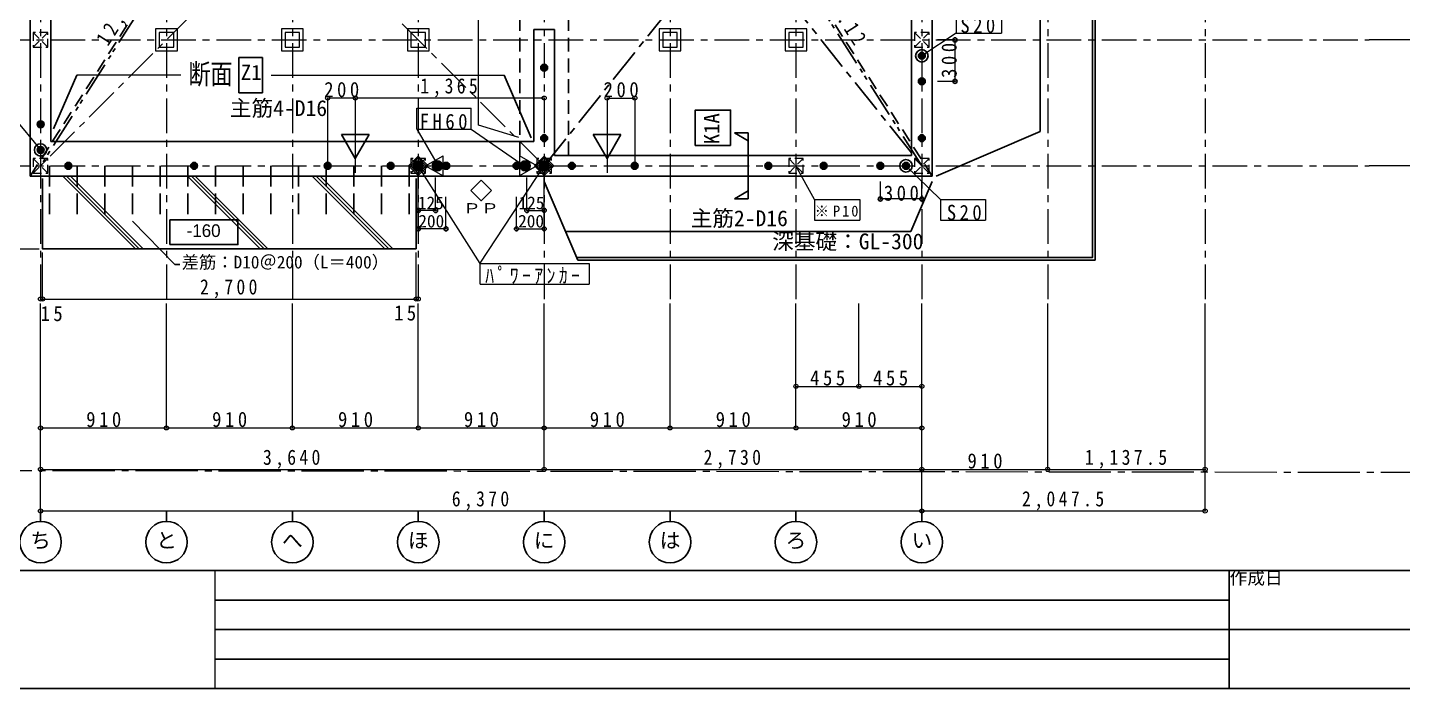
# Model space of a CAD drawing. Units: millimetres at full size. Extents: x 2062 to 26180, y 9042 to 25978.
# Drawn here: x 7232 to 17171, y 9127 to 13902 of the extents above; entities that cross this region are included whole.
import ezdxf
from ezdxf.enums import TextEntityAlignment as Align

# ---------------------------------------------------------------- set-up
doc = ezdxf.new("R2010")
doc.units = ezdxf.units.MM
doc.header["$LTSCALE"] = 50
doc.header["$PDMODE"] = 32
doc.header["$PDSIZE"] = 30
for name, pattern in [('CHAIN1', [8, 5, -1, 1, -1]), ('CHAIN2', [12, 9, -1, 1, -1]), ('DASHED1', [1.8, 1.2, -0.6]), ('DASHED2', [3, 2, -1]), ('DASHED3', [4, 3, -1]), ('DOUBLE_CHAIN1', [8.8, 5, -1, 0.6, -0.6, 0.6, -1])]:
    doc.linetypes.add(name, pattern=pattern)
for name, color, linetype, lineweight in [('7-A', 4, 'Continuous', 20), ('8-0_意匠図より', 7, 'Continuous', 9), ('8-1_補助線', 4, 'Continuous', 9), ('8-2_柱金物記号', 1, 'Continuous', 18), ('8-3_上階柱・角ほぞ', 3, 'Continuous', 25), ('8-4_梁・大引・母屋', 6, 'Continuous', 25), ('8-5_筋交・HD・ABLT', 4, 'CHAIN2', 9), ('8-6_耐力壁記号', 7, 'Continuous', 18), ('8-8_通り名・ｿﾘｯﾄﾞ', 2, 'Continuous', 25), ('8-9_通り芯', 4, 'Continuous', 9), ('8-A_梁寸法', 7, 'DASHED2', 25), ('8-B_根太・垂木・火打', 7, 'Continuous', 25), ('8-C_文字', 3, 'Continuous', 25), ('8-D_下階柱・束', 7, 'Continuous', 9), ('8-F_記号・ﾊｯﾁ', 1, 'Continuous', 25), ('F-0_特記', 3, 'Continuous', 25), ('F-4', 3, 'DASHED3', 25), ('F-8', 7, 'Continuous', 25), ('F-F_補助線', 1, 'Continuous', 25)]:
    doc.layers.add(name, color=color, linetype=linetype, lineweight=lineweight)
doc.styles.add('HG創英角ｺﾞｼｯｸUB', font='')
doc.styles.add('HGｺﾞｼｯｸM', font='')
doc.styles.add('ＭＳ ゴシック', font='')
doc.styles.get('HG創英角ｺﾞｼｯｸUB').set_extended_font_data('HG創英角ｺﾞｼｯｸUB')
doc.styles.get('HGｺﾞｼｯｸM').set_extended_font_data('HGｺﾞｼｯｸM')
doc.styles.get('ＭＳ ゴシック').set_extended_font_data('MS Gothic')

# ---------------------------------------------------------------- blocks, each defined once
blk = doc.blocks.new('FH60')
at = {"layer": '7-A'}
blk.add_hatch(color=1, dxfattribs=at).paths.add_polyline_path([(36, 14.07, 1), (-36, 14.07, 1)])
blk.add_line((0, 98.47), (73.09, -28.13), dxfattribs=at)
blk.add_lwpolyline([(0, 98.47), (-73.09, -28.13), (73.09, -28.13)], dxfattribs=at)
at = {"layer": '7-A', "color": 1, "lineweight": 25}
blk.add_circle((0, 14.07), 36, dxfattribs=at)
blk = doc.blocks.new('PA')
at = {"layer": '7-A'}
blk.add_hatch(color=1, dxfattribs=at).paths.add_polyline_path([(0, 36, 1), (0, -36, 1)])
for p, q in [((0, 70.71), (-70.71, 0)), ((-70.71, 0), (0, -70.71)), ((0, 56.57), (-56.57, 0)), ((-56.57, 0), (0, -56.57)), ((70.71, 0), (0, 70.71)), ((0, -56.57), (56.57, 0)), ((0, -70.71), (70.71, 0))]:
    blk.add_line(p, q, dxfattribs=at)
at = {"layer": '7-A', "lineweight": 9}
blk.add_line((56.57, 0), (0, 56.57), dxfattribs=at)
at = {"layer": '7-A', "color": 1, "lineweight": 25}
blk.add_circle((0, 0), 36, dxfattribs=at)

msp = doc.modelspace()

# ---------------------------------------------------------------- hatches: boundary and pattern name
at = {"layer": '8-4_梁・大引・母屋'}
for points in [[(10266.69, 12925.37, 1), (10246.49, 12879.63, 1)], [(10776.69, 12925.37, 1), (10756.49, 12879.63, 1)]]:
    msp.add_hatch(color=1, dxfattribs=at).paths.add_polyline_path(points)
at = {"layer": '8-F_記号・ﾊｯﾁ'}
for points in [[(13694.09, 13722.29, 1), (13699.1, 13672.54, 1)], [(13694.09, 13722.29, 1), (13699.1, 13672.54, 1)], [(13694.09, 13722.29, 1), (13699.1, 13672.54, 1)], [(10962.97, 13637.15, 1), (10970.21, 13587.68, 1)], [(10962.97, 13637.15, 1), (10970.21, 13587.68, 1)], [(10962.97, 13637.15, 1), (10970.21, 13587.68, 1)], [(10962.97, 13637.15, 1), (10970.21, 13587.68, 1)], [(10962.97, 13637.15, 1), (10970.22, 13587.68, 1)], [(10962.97, 13637.15, 1), (10970.22, 13587.68, 1)], [(10962.97, 13637.15, 1), (10970.22, 13587.68, 1)], [(10962.97, 13637.15, 1), (10970.22, 13587.68, 1)], [(13694.09, 13537.29, 1), (13699.1, 13487.54, 1)], [(13694.09, 13537.29, 1), (13699.1, 13487.54, 1)], [(13694.09, 13537.29, 1), (13699.1, 13487.54, 1)], [(7304, 13213.13, 1), (7349.18, 13191.7, 1)], [(7304, 13213.13, 1), (7349.18, 13191.7, 1)], [(7304, 13213.13, 1), (7349.18, 13191.7, 1)], [(10970.21, 13077.68, 1), (10962.97, 13127.15, 1)], [(10970.21, 13077.68, 1), (10962.97, 13127.15, 1)], [(10970.21, 13077.68, 1), (10962.97, 13127.15, 1)], [(10970.21, 13077.68, 1), (10962.97, 13127.15, 1)], [(10970.22, 13077.68, 1), (10962.97, 13127.15, 1)], [(10970.22, 13077.68, 1), (10962.97, 13127.15, 1)], [(10970.22, 13077.68, 1), (10962.97, 13127.15, 1)], [(10970.22, 13077.68, 1), (10962.97, 13127.15, 1)], [(13700.21, 13077.68, 1), (13692.97, 13127.15, 1)], [(13700.21, 13077.68, 1), (13692.97, 13127.15, 1)], [(13700.21, 13077.68, 1), (13692.97, 13127.15, 1)], [(13700.21, 13077.68, 1), (13692.97, 13127.15, 1)], [(13700.22, 13077.68, 1), (13692.97, 13127.15, 1)], [(13700.22, 13077.68, 1), (13692.97, 13127.15, 1)], [(13700.22, 13077.68, 1), (13692.97, 13127.15, 1)], [(13700.22, 13077.68, 1), (13692.97, 13127.15, 1)], [(7301.96, 13021.68, 1), (7351.23, 13013.16, 1)], [(7301.96, 13021.68, 1), (7351.23, 13013.16, 1)], [(7301.96, 13021.68, 1), (7351.23, 13013.16, 1)], [(7501.86, 12898.8, 1), (7551.33, 12906.04, 1)], [(7501.86, 12898.8, 1), (7551.33, 12906.04, 1)], [(7501.86, 12898.79, 1), (7551.33, 12906.04, 1)], [(7501.86, 12898.79, 1), (7551.33, 12906.04, 1)], [(7501.86, 12898.79, 1), (7551.33, 12906.04, 1)], [(7501.86, 12898.79, 1), (7551.33, 12906.04, 1)], [(7501.86, 12898.79, 1), (7551.33, 12906.04, 1)], [(7501.86, 12898.79, 1), (7551.33, 12906.04, 1)], [(8411.86, 12898.8, 1), (8461.33, 12906.04, 1)], [(8411.86, 12898.8, 1), (8461.33, 12906.04, 1)], [(8411.86, 12898.79, 1), (8461.33, 12906.04, 1)], [(8411.86, 12898.79, 1), (8461.33, 12906.04, 1)], [(8411.86, 12898.79, 1), (8461.33, 12906.04, 1)], [(8411.86, 12898.79, 1), (8461.33, 12906.04, 1)], [(8411.86, 12898.79, 1), (8461.33, 12906.04, 1)], [(8411.86, 12898.79, 1), (8461.33, 12906.04, 1)], [(9426.33, 12906.04, 1), (9376.86, 12898.8, 1)], [(9426.33, 12906.04, 1), (9376.86, 12898.8, 1)], [(9426.33, 12906.04, 1), (9376.86, 12898.79, 1)], [(9426.33, 12906.04, 1), (9376.86, 12898.79, 1)], [(9426.33, 12906.04, 1), (9376.86, 12898.79, 1)], [(9426.33, 12906.04, 1), (9376.86, 12898.79, 1)], [(9426.33, 12906.04, 1), (9376.86, 12898.79, 1)], [(9426.33, 12906.04, 1), (9376.86, 12898.79, 1)], [(9881.33, 12906.04, 1), (9831.86, 12898.8, 1)], [(9881.33, 12906.04, 1), (9831.86, 12898.8, 1)], [(9881.33, 12906.04, 1), (9831.86, 12898.79, 1)], [(9881.33, 12906.04, 1), (9831.86, 12898.79, 1)], [(9881.33, 12906.04, 1), (9831.86, 12898.79, 1)], [(9881.33, 12906.04, 1), (9831.86, 12898.79, 1)], [(9881.33, 12906.04, 1), (9831.86, 12898.79, 1)], [(9881.33, 12906.04, 1), (9831.86, 12898.79, 1)], [(10270.21, 12925.37, 1), (10250.01, 12879.63, 1)], [(11141.86, 12898.8, 1), (11191.33, 12906.04, 1)], [(11141.86, 12898.8, 1), (11191.33, 12906.04, 1)], [(11141.86, 12898.79, 1), (11191.33, 12906.04, 1)], [(11141.86, 12898.79, 1), (11191.33, 12906.04, 1)], [(11141.86, 12898.79, 1), (11191.33, 12906.04, 1)], [(11141.86, 12898.79, 1), (11191.33, 12906.04, 1)], [(11141.86, 12898.79, 1), (11191.33, 12906.04, 1)], [(11141.86, 12898.79, 1), (11191.33, 12906.04, 1)], [(11596.86, 12898.8, 1), (11646.33, 12906.04, 1)], [(11596.86, 12898.8, 1), (11646.33, 12906.04, 1)], [(11596.86, 12898.79, 1), (11646.33, 12906.04, 1)], [(11596.86, 12898.79, 1), (11646.33, 12906.04, 1)], [(11596.86, 12898.79, 1), (11646.33, 12906.04, 1)], [(11596.86, 12898.79, 1), (11646.33, 12906.04, 1)], [(11596.86, 12898.79, 1), (11646.33, 12906.04, 1)], [(11596.86, 12898.79, 1), (11646.33, 12906.04, 1)], [(12611.33, 12906.04, 1), (12561.86, 12898.8, 1)], [(12611.33, 12906.04, 1), (12561.86, 12898.8, 1)], [(12611.33, 12906.04, 1), (12561.86, 12898.79, 1)], [(12611.33, 12906.04, 1), (12561.86, 12898.79, 1)], [(12611.33, 12906.04, 1), (12561.86, 12898.79, 1)], [(12611.33, 12906.04, 1), (12561.86, 12898.79, 1)], [(12611.33, 12906.04, 1), (12561.86, 12898.79, 1)], [(12611.33, 12906.04, 1), (12561.86, 12898.79, 1)], [(12961.86, 12898.8, 1), (13011.33, 12906.04, 1)], [(12961.86, 12898.8, 1), (13011.33, 12906.04, 1)], [(12961.86, 12898.79, 1), (13011.33, 12906.04, 1)], [(12961.86, 12898.79, 1), (13011.33, 12906.04, 1)], [(12961.86, 12898.79, 1), (13011.33, 12906.04, 1)], [(12961.86, 12898.79, 1), (13011.33, 12906.04, 1)], [(12961.86, 12898.79, 1), (13011.33, 12906.04, 1)], [(12961.86, 12898.79, 1), (13011.33, 12906.04, 1)], [(13421.47, 12904.92, 1), (13371.72, 12899.91, 1)], [(13421.47, 12904.92, 1), (13371.72, 12899.91, 1)], [(13421.47, 12904.92, 1), (13371.72, 12899.91, 1)], [(13606.47, 12904.92, 1), (13556.72, 12899.91, 1)], [(13606.47, 12904.92, 1), (13556.72, 12899.91, 1)], [(13606.47, 12904.92, 1), (13556.72, 12899.91, 1)]]:
    msp.add_hatch(color=256, dxfattribs=at).paths.add_polyline_path(points)
at = {"layer": 'F-F_補助線'}
msp.add_hatch(color=256, dxfattribs=at).paths.add_polyline_path([(10776.46, 12925.39, 1), (10756.73, 12879.44, 1)])

# ---------------------------------------------------------------- linework, layer by layer
at = {"layer": '8-0_意匠図より', "linetype": 'DASHED2', "lineweight": 25}
for p, q in [((7251.59, 12827.42), (13771.59, 22987.42)), ((13771.59, 12827.42), (7251.59, 22987.42))]:
    msp.add_line(p, q, dxfattribs=at)
at = {"layer": '8-0_意匠図より', "linetype": 'DOUBLE_CHAIN1', "lineweight": 25}
for p, q in [((13696.59, 12902.42), (7326.59, 22912.42)), ((13696.59, 22912.42), (7326.59, 12902.42))]:
    msp.add_line(p, q, dxfattribs=at)
at = {"layer": '8-0_意匠図より', "linetype": 'CHAIN1', "lineweight": 25}
for p, q in [((10966.59, 12902.42), (13696.59, 16314.92)), ((10966.59, 16314.92), (13696.59, 12902.42))]:
    msp.add_line(p, q, dxfattribs=at)
at = {"layer": '8-0_意匠図より', "lineweight": 25}
for p, q in [((7421.21, 13169.36), (7588.07, 13558.37)), ((10871.98, 13104.69), (10677.38, 13558.37)), ((13800.63, 12827.42), (14552.66, 13149.99)), ((10966.59, 12789.38), (11210.9, 12219.82)), ((13771.59, 12789.38), (13616.92, 12428.78)), ((8296.52, 12189.56), (7991.59, 12502.42)), ((7326.59, 10409.02), (7326.59, 10334.02)), ((8236.59, 10409.02), (8236.59, 10334.02)), ((9146.59, 10409.02), (9146.59, 10334.02)), ((10056.59, 10409.02), (10056.59, 10334.02)), ((10966.59, 10409.02), (10966.59, 10334.02)), ((11876.59, 10409.02), (11876.59, 10334.02)), ((12786.59, 10409.02), (12786.59, 10334.02)), ((13696.59, 10409.02), (13696.59, 10334.02))]:
    msp.add_line(p, q, dxfattribs=at)
at = {"layer": '8-0_意匠図より', "color": 4}
for p, q in [((9601.59, 13391.93), (9401.59, 13391.93)), ((9401.59, 13391.93), (9401.59, 12927.42)), ((10966.59, 13391.93), (9601.59, 13391.93)), ((9601.59, 13391.93), (9601.59, 12927.42)), ((11421.59, 13391.93), (11621.59, 13391.93)), ((11421.59, 13391.93), (11421.59, 12927.42)), ((11621.59, 13391.93), (11621.59, 12927.42)), ((10722.14, 12902.42), (10739.09, 12902.42)), ((7134.58, 12302.42), (7316.59, 12302.42)), ((7341.59, 11939.93), (7341.59, 12277.42)), ((10041.59, 11939.93), (10041.59, 12277.42)), ((7326.59, 11939.93), (7341.59, 11939.93)), ((7341.59, 11939.93), (10041.59, 11939.93)), ((10041.59, 11939.93), (10056.59, 11939.93)), ((12786.59, 11309.02), (13241.59, 11309.02)), ((13241.59, 11309.02), (13696.59, 11309.02)), ((7326.59, 11009.02), (8236.59, 11009.02)), ((8236.59, 11009.02), (9146.59, 11009.02)), ((9146.59, 11009.02), (10056.59, 11009.02)), ((10056.59, 11009.02), (10966.59, 11009.02)), ((10966.59, 11009.02), (11876.59, 11009.02)), ((11876.59, 11009.02), (12786.59, 11009.02)), ((12786.59, 11009.02), (13696.59, 11009.02)), ((7326.59, 10709.02), (10966.59, 10709.02)), ((10966.59, 10709.02), (13696.59, 10709.02)), ((13696.59, 10709.02), (14606.59, 10709.02)), ((14606.59, 10709.02), (15744.09, 10709.02)), ((7326.59, 10409.02), (13696.59, 10409.02)), ((13696.59, 10409.02), (15744.09, 10409.02))]:
    msp.add_line(p, q, dxfattribs=at)
at = {"layer": '8-0_意匠図より', "linetype": 'CHAIN1', "lineweight": 25}
for points in [[(7326.59, 21092.42), (10966.59, 16542.42), (7326.59, 12902.42)], [(10966.59, 12902.42), (7326.59, 16542.42), (10966.59, 21092.42)]]:
    msp.add_lwpolyline(points, dxfattribs=at)
at = {"layer": '8-0_意匠図より'}
for p in [(9401.59, 13391.93), (9601.59, 13391.93), (10966.59, 13391.93), (11421.59, 13391.93), (11621.59, 13391.93), (7326.59, 11939.93), (7341.59, 11939.93), (10041.59, 11939.93), (10056.59, 11939.93), (12786.59, 11309.02), (13241.59, 11309.02), (13696.59, 11309.02), (7326.59, 11009.02), (8236.59, 11009.02), (9146.59, 11009.02), (10056.59, 11009.02), (10966.59, 11009.02), (11876.59, 11009.02), (12786.59, 11009.02), (13696.59, 11009.02), (7326.59, 10709.02), (10966.59, 10709.02), (13696.59, 10709.02), (14606.59, 10709.02), (15744.09, 10709.02), (7326.59, 10409.02), (13696.59, 10409.02), (15744.09, 10409.02)]:
    msp.add_point(p, dxfattribs=at)
at = {"layer": '8-1_補助線', "color": 1, "lineweight": 18}
for p, q in [((10045.17, 13168.08), (10201.59, 12902.42)), ((10438.12, 13168.08), (10821.59, 12902.42)), ((10503.55, 12197.81), (10056.59, 12902.42)), ((10503.55, 12198.76), (10966.59, 12902.42))]:
    msp.add_line(p, q, dxfattribs=at)
at = {"layer": '8-2_柱金物記号'}
for p, q in [((13945.04, 14010.18), (13945.04, 13860.18)), ((13945.04, 13860.18), (13696.59, 13697.42)), ((13945.04, 13860.18), (14272, 13860.18)), ((10045.17, 13318.08), (10438.12, 13318.08)), ((10045.17, 13168.08), (10045.17, 13318.08)), ((10438.12, 13168.08), (10438.12, 13318.08)), ((7131.95, 13254.24), (7326.59, 13017.42)), ((10045.17, 13168.08), (10438.12, 13168.08)), ((12920.2, 12660.13), (12786.59, 12902.42)), ((13830.2, 12660.13), (13581.59, 12902.42)), ((12920.2, 12660.13), (13247.16, 12660.13)), ((12920.2, 12660.13), (12920.2, 12510.13)), ((13247.16, 12660.13), (13247.16, 12510.13)), ((13830.2, 12660.13), (14157.16, 12660.13)), ((13830.2, 12660.13), (13830.2, 12510.13)), ((14157.16, 12660.13), (14157.16, 12510.13)), ((12920.2, 12510.13), (13247.16, 12510.13)), ((13830.2, 12510.13), (14157.16, 12510.13)), ((10503.55, 12197.81), (11292.84, 12197.81)), ((10503.55, 12047.81), (10503.55, 12197.81)), ((11292.84, 12197.81), (11292.84, 12047.81)), ((10503.55, 12047.81), (11292.84, 12047.81))]:
    msp.add_line(p, q, dxfattribs=at)
at = {"layer": '8-2_柱金物記号', "color": 3, "lineweight": 25}
for p, q in [((9501.59, 13129.12), (9701.59, 13129.12)), ((9601.59, 12955.92), (9501.59, 13129.12)), ((9601.59, 12955.92), (9701.59, 13129.12)), ((11321.59, 13129.12), (11521.59, 13129.12)), ((11421.59, 12955.92), (11321.59, 13129.12)), ((11421.59, 12955.92), (11521.59, 13129.12))]:
    msp.add_line(p, q, dxfattribs=at)
at = {"layer": '8-2_柱金物記号', "color": 6}
for p, q in [((9601.59, 13129.12), (9601.59, 12850.68)), ((11421.59, 13129.12), (11421.59, 12850.68))]:
    msp.add_line(p, q, dxfattribs=at)
at = {"layer": '8-2_柱金物記号'}
msp.add_lwpolyline([(13945.04, 14010.18), (14272, 14010.18), (14272, 13860.18)], dxfattribs=at)
at = {"layer": '8-3_上階柱・角ほぞ', "color": 2, "linetype": 'DASHED1', "lineweight": 18}
for p, q in [((7274.09, 13759.92), (7379.09, 13864.92)), ((7274.09, 13864.92), (7379.09, 13759.92)), ((13644.09, 13759.92), (13749.09, 13864.92)), ((13644.09, 13864.92), (13749.09, 13759.92)), ((7274.09, 12849.92), (7379.09, 12954.92)), ((7274.09, 12954.92), (7379.09, 12849.92)), ((10004.09, 12849.92), (10109.09, 12954.92)), ((10004.09, 12954.92), (10109.09, 12849.92)), ((10914.09, 12849.92), (11019.09, 12954.92)), ((10914.09, 12954.92), (11019.09, 12849.92)), ((12734.09, 12849.92), (12839.09, 12954.92)), ((12734.09, 12954.92), (12839.09, 12849.92)), ((13644.09, 12849.92), (13749.09, 12954.92)), ((13644.09, 12954.92), (13749.09, 12849.92))]:
    msp.add_line(p, q, dxfattribs=at)
at = {"layer": '8-3_上階柱・角ほぞ'}
for p, q in [((10041.59, 12811.92), (10041.59, 12302.42)), ((8261.73, 12513.45), (8261.73, 12333.14)), ((8261.73, 12513.45), (8261.73, 12333.14)), ((8261.73, 12513.45), (8261.73, 12333.14)), ((8261.73, 12513.45), (8261.73, 12333.14)), ((8753.08, 12333.14), (8261.73, 12333.14)), ((8753.08, 12333.14), (8261.73, 12333.14))]:
    msp.add_line(p, q, dxfattribs=at)
at = {"layer": '8-3_上階柱・角ほぞ', "color": 2, "linetype": 'DASHED1', "lineweight": 18}
for points in [[(7379.09, 13759.92), (7379.09, 13864.92), (7274.09, 13864.92), (7274.09, 13759.92)], [(13749.09, 13759.92), (13749.09, 13864.92), (13644.09, 13864.92), (13644.09, 13759.92)], [(7379.09, 12849.92), (7379.09, 12954.92), (7274.09, 12954.92), (7274.09, 12849.92)], [(10109.09, 12849.92), (10109.09, 12954.92), (10004.09, 12954.92), (10004.09, 12849.92)], [(11019.09, 12849.92), (11019.09, 12954.92), (10914.09, 12954.92), (10914.09, 12849.92)], [(12839.09, 12849.92), (12839.09, 12954.92), (12734.09, 12954.92), (12734.09, 12849.92)], [(13749.09, 12849.92), (13749.09, 12954.92), (13644.09, 12954.92), (13644.09, 12849.92)]]:
    msp.add_lwpolyline(points, close=True, dxfattribs=at)
at = {"layer": '8-3_上階柱・角ほぞ'}
for points in [[(7341.59, 12811.92), (7341.59, 12302.42), (10041.59, 12302.42)], [(8261.73, 12513.45), (8753.08, 12513.45), (8753.08, 12333.14), (8261.73, 12333.14)], [(8261.73, 12513.45), (8753.08, 12513.45), (8753.08, 12333.14)], [(8261.73, 12513.45), (8753.08, 12513.45), (8753.08, 12333.14), (8261.73, 12333.14)], [(8261.73, 12513.45), (8753.08, 12513.45), (8753.08, 12333.14)]]:
    msp.add_lwpolyline(points, dxfattribs=at)
at = {"layer": '8-4_梁・大引・母屋'}
for p, q in [((7251.59, 22987.42), (7251.59, 12827.42)), ((13771.59, 16724.92), (13771.59, 12827.42)), ((7401.59, 16467.42), (7401.59, 13077.42)), ((13621.59, 16239.92), (13621.59, 12977.42)), ((11041.59, 13887.42), (10891.59, 13887.42)), ((10891.59, 13077.42), (10891.59, 13887.42)), ((11041.59, 12977.42), (11041.59, 13887.42)), ((10891.59, 13077.42), (7401.59, 13077.42)), ((13621.59, 12977.42), (11041.59, 12977.42)), ((13771.59, 12827.42), (7251.59, 12827.42))]:
    msp.add_line(p, q, dxfattribs=at)
at = {"layer": '8-4_梁・大引・母屋', "linetype": 'DASHED2'}
msp.add_line((11141.59, 12977.42), (11141.59, 16717.42), dxfattribs=at)
at = {"layer": '8-4_梁・大引・母屋', "color": 4, "lineweight": 9}
for p, q in [((13936, 13812.42), (13936, 13512.42)), ((8011.68, 12302.42), (7486.68, 12827.42)), ((8039.96, 12302.42), (7514.96, 12827.42)), ((8068.25, 12302.42), (7543.25, 12827.42)), ((8913.6, 12302.42), (8388.6, 12827.42)), ((8941.89, 12302.42), (8416.89, 12827.42)), ((8970.17, 12302.42), (8445.17, 12827.42)), ((9815.53, 12302.42), (9290.53, 12827.42)), ((9843.81, 12302.42), (9318.81, 12827.42)), ((9872.1, 12302.42), (9347.1, 12827.42)), ((13696.59, 12663), (13396.59, 12663))]:
    msp.add_line(p, q, dxfattribs=at)
at = {"layer": '8-4_梁・大引・母屋', "color": 3, "linetype": 'DASHED3'}
for p, q in [((7391.59, 12902.42), (7391.59, 12502.42)), ((7591.59, 12902.42), (7591.59, 12502.42)), ((7791.59, 12902.42), (7791.59, 12502.42)), ((7991.59, 12902.42), (7991.59, 12502.42)), ((8191.59, 12902.42), (8191.59, 12502.42)), ((8391.59, 12902.42), (8391.59, 12502.42)), ((8591.59, 12902.42), (8591.59, 12502.42)), ((8791.59, 12902.42), (8791.59, 12502.42)), ((8991.59, 12902.42), (8991.59, 12502.42)), ((9191.59, 12902.42), (9191.59, 12502.42)), ((9391.59, 12902.42), (9391.59, 12502.42)), ((9591.59, 12902.42), (9591.59, 12502.42)), ((9791.59, 12902.42), (9791.59, 12502.42)), ((9991.59, 12902.42), (9991.59, 12502.42))]:
    msp.add_line(p, q, dxfattribs=at)
at = {"layer": '8-4_梁・大引・母屋', "linetype": 'DASHED2'}
msp.add_lwpolyline([(10791.59, 12977.42), (10791.59, 16367.42), (7401.59, 16367.42)], dxfattribs=at)
at = {"layer": '8-4_梁・大引・母屋', "color": 1}
for centre in [(10256.59, 12902.5), (10766.59, 12902.5)]:
    msp.add_circle(centre, 25, dxfattribs=at)
at = {"layer": '8-4_梁・大引・母屋', "color": 7}
for p in [(13936, 13812.42), (13936, 13512.42), (13396.59, 12663), (13696.59, 12663)]:
    msp.add_point(p, dxfattribs=at)
at = {"layer": '8-5_筋交・HD・ABLT'}
msp.add_line((18663.41, 10684.78), (6315.49, 10700.57), dxfattribs=at)
at = {"layer": '8-6_耐力壁記号'}
for p, q in [((10492.66, 13195.13), (10492.66, 13982.12)), ((8341.15, 13558.37), (7588.07, 13558.37)), ((8993.98, 13558.37), (10677.38, 13558.37)), ((10783.45, 13107.71), (10492.66, 13195.13))]:
    msp.add_line(p, q, dxfattribs=at)
at = {"layer": '8-8_通り名・ｿﾘｯﾄﾞ'}
for p, q in [((10437.35, 12724.94), (10511.59, 12799.18)), ((10511.59, 12799.18), (10585.84, 12724.94))]:
    msp.add_line(p, q, dxfattribs=at)
msp.add_lwpolyline([(10585.84, 12724.94), (10511.59, 12650.69), (10437.35, 12724.94)], dxfattribs=at)
at = {"layer": '8-9_通り芯', "linetype": 'CHAIN1'}
for p, q in [((7326.59, 23789.33), (7326.59, 11909.02)), ((8236.59, 23789.33), (8236.59, 11909.02)), ((9146.59, 23789.33), (9146.59, 11909.02)), ((10056.59, 23789.33), (10056.59, 11909.02)), ((10966.59, 23789.33), (10966.59, 11909.02)), ((10966.59, 23789.33), (10966.59, 11909.02)), ((11876.59, 23789.33), (11876.59, 11909.02)), ((12786.59, 23789.33), (12786.59, 11909.02)), ((13696.59, 23789.33), (13696.59, 11909.02)), ((14606.59, 23789.33), (14606.59, 11909.02)), ((15744.09, 23789.33), (15744.09, 11909.02)), ((6198.23, 13812.42), (16929.53, 13812.42)), ((6198.23, 12902.42), (16929.53, 12902.42))]:
    msp.add_line(p, q, dxfattribs=at)
at = {"layer": '8-B_根太・垂木・火打'}
for p, q in [((14949.27, 12219.82), (14949.27, 18695.57)), ((14552.66, 16075.71), (14552.66, 13149.99)), ((11121.27, 12428.78), (13616.92, 12428.78)), ((11210.9, 12219.82), (14949.27, 12219.82))]:
    msp.add_line(p, q, dxfattribs=at)
msp.add_lwpolyline([(11202.32, 12239.82), (14929.27, 12239.82), (14929.27, 18715.57)], dxfattribs=at)
at = {"layer": '8-C_文字', "color": 7}
for p, q in [((8760.5, 13685.87), (8930.5, 13685.87)), ((8760.5, 13430.87), (8760.5, 13685.87)), ((8930.5, 13685.87), (8930.5, 13430.87)), ((8930.5, 13430.87), (8760.5, 13430.87)), ((12058.95, 13048.45), (12313.95, 13048.45))]:
    msp.add_line(p, q, dxfattribs=at)
at = {"layer": '8-C_文字'}
for p, q in [((12341.58, 13139.92), (12441.58, 13082.18)), ((12441.58, 13139.92), (12341.58, 13139.92)), ((12441.58, 13139.92), (12441.58, 12664.92)), ((12341.58, 12664.92), (12441.58, 12722.65)), ((12441.58, 12664.92), (12341.58, 12664.92))]:
    msp.add_line(p, q, dxfattribs=at)
at = {"layer": '8-C_文字', "color": 7}
msp.add_lwpolyline([(12313.95, 13048.45), (12313.95, 13305.09), (12058.95, 13305.09), (12058.95, 13048.45)], dxfattribs=at)
at = {"layer": '8-D_下階柱・束'}
msp.add_line((9067.84, 13733.67), (9225.34, 13733.67), dxfattribs=at)
for points in [[(8315.34, 13733.67), (8315.34, 13891.17), (8157.84, 13891.17), (8157.84, 13733.67)], [(8289.09, 13759.92), (8289.09, 13864.92), (8184.09, 13864.92), (8184.09, 13759.92)], [(9199.09, 13759.92), (9199.09, 13864.92), (9094.09, 13864.92), (9094.09, 13759.92)], [(10135.34, 13733.67), (10135.34, 13891.17), (9977.84, 13891.17), (9977.84, 13733.67)], [(10109.09, 13759.92), (10109.09, 13864.92), (10004.09, 13864.92), (10004.09, 13759.92)], [(11955.34, 13733.67), (11955.34, 13891.17), (11797.84, 13891.17), (11797.84, 13733.67)], [(11929.09, 13759.92), (11929.09, 13864.92), (11824.09, 13864.92), (11824.09, 13759.92)], [(12865.34, 13733.67), (12865.34, 13891.17), (12707.84, 13891.17), (12707.84, 13733.67)], [(12839.09, 13759.92), (12839.09, 13864.92), (12734.09, 13864.92), (12734.09, 13759.92)]]:
    msp.add_lwpolyline(points, close=True, dxfattribs=at)
msp.add_lwpolyline([(9225.34, 13733.67), (9225.34, 13891.17), (9067.84, 13891.17), (9067.84, 13733.67)], dxfattribs=at)
at = {"layer": '8-F_記号・ﾊｯﾁ', "color": 4, "lineweight": 9}
for p, q in [((13936, 13812.42), (13810.39, 13812.42)), ((13936, 13512.42), (13810.39, 13512.42)), ((10056.59, 12580.05), (10056.59, 12818.42)), ((10181.59, 12580.05), (10181.59, 12818.42)), ((10841.59, 12580.05), (10841.59, 12818.42)), ((10966.59, 12580.05), (10966.59, 12818.42)), ((13396.59, 12663), (13396.59, 12788.62)), ((13696.59, 12663), (13696.59, 12788.62)), ((10256.59, 12447.42), (10256.59, 12677.98)), ((10766.59, 12447.42), (10766.59, 12677.98)), ((10056.59, 12447.42), (10056.59, 12580.05)), ((10181.59, 12580.05), (10056.59, 12580.05)), ((10841.59, 12580.05), (10966.59, 12580.05)), ((10966.59, 12447.42), (10966.59, 12580.05)), ((10256.59, 12447.42), (10056.59, 12447.42)), ((10766.59, 12447.42), (10966.59, 12447.42))]:
    msp.add_line(p, q, dxfattribs=at)
at = {"layer": '8-F_記号・ﾊｯﾁ'}
for centre, radius in [((13696.59, 13697.42), 45), ((13696.59, 13697.42), 25), ((13696.59, 13697.42), 25), ((13696.59, 13697.42), 25), ((10966.59, 13612.42), 25), ((10966.59, 13612.42), 25), ((10966.59, 13612.42), 25), ((10966.59, 13612.42), 25), ((10966.59, 13612.42), 25), ((10966.59, 13612.42), 25), ((10966.59, 13612.42), 25), ((10966.59, 13612.42), 25), ((13696.59, 13512.42), 25), ((13696.59, 13512.42), 25), ((13696.59, 13512.42), 25), ((7326.59, 13202.42), 25), ((7326.59, 13202.42), 25), ((7326.59, 13202.42), 25), ((10966.59, 13102.42), 25), ((10966.59, 13102.42), 25), ((10966.59, 13102.42), 25), ((10966.59, 13102.42), 25), ((10966.59, 13102.42), 25), ((10966.59, 13102.42), 25), ((10966.59, 13102.42), 25), ((10966.59, 13102.42), 25), ((13696.59, 13102.42), 25), ((13696.59, 13102.42), 25), ((13696.59, 13102.42), 25), ((13696.59, 13102.42), 25), ((13696.59, 13102.42), 25), ((13696.59, 13102.42), 25), ((13696.59, 13102.42), 25), ((13696.59, 13102.42), 25), ((7326.59, 13017.42), 45), ((7326.59, 13017.42), 25), ((7326.59, 13017.42), 25), ((7326.59, 13017.42), 25), ((7526.59, 12902.42), 25), ((7526.59, 12902.42), 25), ((7526.59, 12902.42), 25), ((7526.59, 12902.42), 25), ((7526.59, 12902.42), 25), ((7526.59, 12902.42), 25), ((7526.59, 12902.42), 25), ((7526.59, 12902.42), 25), ((8436.59, 12902.42), 25), ((8436.59, 12902.42), 25), ((8436.59, 12902.42), 25), ((8436.59, 12902.42), 25), ((8436.59, 12902.42), 25), ((8436.59, 12902.42), 25), ((8436.59, 12902.42), 25), ((8436.59, 12902.42), 25), ((9401.59, 12902.42), 25), ((9401.59, 12902.42), 25), ((9401.59, 12902.42), 25), ((9401.59, 12902.42), 25), ((9401.59, 12902.42), 25), ((9401.59, 12902.42), 25), ((9401.59, 12902.42), 25), ((9401.59, 12902.42), 25), ((9856.59, 12902.42), 25), ((9856.59, 12902.42), 25), ((9856.59, 12902.42), 25), ((9856.59, 12902.42), 25), ((9856.59, 12902.42), 25), ((9856.59, 12902.42), 25), ((9856.59, 12902.42), 25), ((9856.59, 12902.42), 25), ((10260.11, 12902.5), 25), ((11166.59, 12902.42), 25), ((11166.59, 12902.42), 25), ((11166.59, 12902.42), 25), ((11166.59, 12902.42), 25), ((11166.59, 12902.42), 25), ((11166.59, 12902.42), 25), ((11166.59, 12902.42), 25), ((11166.59, 12902.42), 25), ((11621.59, 12902.42), 25), ((11621.59, 12902.42), 25), ((11621.59, 12902.42), 25), ((11621.59, 12902.42), 25), ((11621.59, 12902.42), 25), ((11621.59, 12902.42), 25), ((11621.59, 12902.42), 25), ((11621.59, 12902.42), 25), ((12586.59, 12902.42), 25), ((12586.59, 12902.42), 25), ((12586.59, 12902.42), 25), ((12586.59, 12902.42), 25), ((12586.59, 12902.42), 25), ((12586.59, 12902.42), 25), ((12586.59, 12902.42), 25), ((12586.59, 12902.42), 25), ((12986.59, 12902.42), 25), ((12986.59, 12902.42), 25), ((12986.59, 12902.42), 25), ((12986.59, 12902.42), 25), ((12986.59, 12902.42), 25), ((12986.59, 12902.42), 25), ((12986.59, 12902.42), 25), ((12986.59, 12902.42), 25), ((13396.59, 12902.42), 25), ((13396.59, 12902.42), 25), ((13396.59, 12902.42), 25), ((13581.59, 12902.42), 45), ((13581.59, 12902.42), 25), ((13581.59, 12902.42), 25), ((13581.59, 12902.42), 25)]:
    msp.add_circle(centre, radius, dxfattribs=at)
at = {"layer": '8-F_記号・ﾊｯﾁ', "color": 7}
for p in [(10056.59, 12580.05), (10181.59, 12580.05), (10841.59, 12580.05), (10966.59, 12580.05), (10056.59, 12447.42), (10256.59, 12447.42), (10766.59, 12447.42), (10966.59, 12447.42)]:
    msp.add_point(p, dxfattribs=at)
at = {"layer": 'F-0_特記', "color": 134}
for p, q in [((24242.21, 9978.63), (2061.5, 9978.63)), ((26180.42, 9978.63), (2061.5, 9978.63)), ((2061.5, 9126.63), (26180.42, 9126.63))]:
    msp.add_line(p, q, dxfattribs=at)
at = {"layer": 'F-0_特記', "color": 4, "lineweight": 9}
for p, q in [((8588.75, 9126.63), (8588.75, 9978.63)), ((15917.65, 9126.63), (15917.65, 9978.63)), ((8588.75, 9765.63), (15915.95, 9765.63)), ((8588.75, 9552.63), (22926.71, 9552.63)), ((8588.75, 9339.63), (15915.95, 9339.63))]:
    msp.add_line(p, q, dxfattribs=at)
at = {"layer": 'F-0_特記', "color": 1}
for p, q in [((15917.65, 9126.63), (15917.65, 9978.63)), ((8588.75, 9765.63), (15915.95, 9765.63)), ((8588.75, 9552.63), (22926.71, 9552.63)), ((8588.75, 9339.63), (15915.95, 9339.63))]:
    msp.add_line(p, q, dxfattribs=at)
at = {"layer": 'F-4', "color": 6, "linetype": 'Continuous'}
msp.add_line((8333.94, 12189.56), (8296.52, 12189.56), dxfattribs=at)
at = {"layer": 'F-8', "color": 4, "lineweight": 9}
for p, q in [((18502.03, 13812.42), (16929.53, 13812.42)), ((18802.03, 12902.42), (16929.53, 12902.42)), ((7326.59, 10409.02), (7326.59, 11909.02)), ((8236.59, 11009.02), (8236.59, 11909.02)), ((9146.59, 11009.02), (9146.59, 11909.02)), ((10056.59, 11009.02), (10056.59, 11909.02)), ((10966.59, 10709.02), (10966.59, 11909.02)), ((11876.59, 11009.02), (11876.59, 11909.02)), ((12786.59, 11009.02), (12786.59, 11909.02)), ((13241.59, 11309.02), (13241.59, 11909.02)), ((13696.59, 10409.02), (13696.59, 11909.02)), ((14606.59, 10709.02), (14606.59, 11909.02)), ((15744.09, 10409.02), (15744.09, 11909.02))]:
    msp.add_line(p, q, dxfattribs=at)
at = {"layer": 'F-8'}
for centre in [(7326.59, 10184.02), (8236.59, 10184.02), (9146.59, 10184.02), (10056.59, 10184.02), (10966.59, 10184.02), (11876.59, 10184.02), (12786.59, 10184.02), (13696.59, 10184.02)]:
    msp.add_circle(centre, 150, dxfattribs=at)
at = {"layer": 'F-F_補助線'}
msp.add_circle((10766.59, 12902.42), 25, dxfattribs=at)

# ---------------------------------------------------------------- block references
at = {"layer": '8-4_梁・大引・母屋', "xscale": -1, "yscale": -1}
for p in [(10056.59, 12902.5), (10966.59, 12902.5)]:
    msp.add_blockref('PA', p, dxfattribs=at)
for p, rotation in [((10207.56, 12902.5), 270), ((10815.63, 12902.5), 90)]:
    msp.add_blockref('FH60', p, dxfattribs=dict(at, rotation=rotation))

# ---------------------------------------------------------------- texts
at = {"layer": '8-0_意匠図より', "char_height": 110, "attachment_point": 7, "style": 'ＭＳ ゴシック'}
for insert, rotation in [((7837.22, 13745.92), 57.31), ((12770.1, 14398.19), 302.69)]:
    msp.add_mtext('\\T1.39;\\W0.85;12,072.12', dxfattribs=dict(at, insert=insert, rotation=rotation))
for s, insert in [('\\T1.38;\\W0.85;1,365', (10071.59, 13396.93)), ('\\T1.38;\\W0.9;200', (9376.59, 13396.93)), ('\\T1.38;\\W0.9;200', (11396.59, 13396.93)), ('\\T1.38;\\W0.85;2,700', (8479.09, 11944.93)), ('\\T1.36;\\W0.9;15', (7327.55, 11779.13)), ('\\T1.36;\\W0.9;15', (9882.18, 11783.32)), ('\\T1.38;\\W0.9;455', (12889.09, 11314.02)), ('\\T1.38;\\W0.9;455', (13344.09, 11314.02)), ('\\T1.38;\\W0.9;910', (7656.59, 11014.02)), ('\\T1.38;\\W0.9;910', (8566.59, 11014.02)), ('\\T1.38;\\W0.9;910', (9476.59, 11014.02)), ('\\T1.38;\\W0.9;910', (10386.59, 11014.02)), ('\\T1.38;\\W0.9;910', (11296.59, 11014.02)), ('\\T1.38;\\W0.9;910', (12206.59, 11014.02)), ('\\T1.38;\\W0.9;910', (13116.59, 11014.02)), ('\\T1.38;\\W0.85;3,640', (8934.09, 10714.02)), ('\\T1.38;\\W0.85;2,730', (12119.09, 10714.02)), ('\\T1.39;\\W0.85;1,137.5', (14875.34, 10714.02)), ('\\T1.38;\\W0.9;910', (14026.59, 10714.02)), ('\\T1.38;\\W0.85;6,370', (10299.09, 10414.02)), ('\\T1.39;\\W0.85;2,047.5', (14420.34, 10414.02))]:
    msp.add_mtext(s, dxfattribs=dict(at, insert=insert))
at = {"layer": '8-1_補助線', "style": 'ＭＳ ゴシック'}
for s, p in [('主筋4-D16', (8695.38, 13227.7)), ('主筋2-D16', (12025.64, 12431.92)), ('深基礎：GL-300', (12615.19, 12265.21))]:
    msp.add_text(s, height=114.6, dxfattribs=at).set_placement(p, align=Align.BOTTOM_LEFT)
at = {"layer": '8-2_柱金物記号', "attachment_point": 7, "style": 'ＭＳ ゴシック'}
for s, insert, char_height in [('\\T1.37;\\W0.9;S20', (13975.13, 13861.54), 110), ('\\T1.38;\\W0.9;FH60', (10066.49, 13166.31), 110), ('\\T1.37;\\W0.9;S20', (13877.07, 12508.76), 110), ('\\T1.29;\\W0.95;※P10', (12922.42, 12534.89), 79.18), ('\\T1.39;\\W0.85;ﾊﾟﾜｰｱﾝｶｰ', (10540.87, 12049.57), 110)]:
    msp.add_mtext(s, dxfattribs=dict(at, insert=insert, char_height=char_height))
at = {"layer": '8-3_上階柱・角ほぞ', "color": 7, "style": 'HGｺﾞｼｯｸM'}
msp.add_text('-160', height=91.64, dxfattribs=at).set_placement((8382.4, 12360.8), align=Align.BOTTOM_LEFT)
at = {"layer": '8-4_梁・大引・母屋', "color": 7, "insert": (13949.97, 13537.51), "char_height": 110, "attachment_point": 7, "rotation": 90, "style": 'ＭＳ ゴシック'}
msp.add_mtext('\\T1.38;\\W0.9;300', dxfattribs=at)
at = {"layer": '8-4_梁・大引・母屋', "color": 7, "insert": (13421.69, 12649.04), "char_height": 110, "attachment_point": 7, "style": 'ＭＳ ゴシック'}
msp.add_mtext('\\T1.38;\\W0.9;300', dxfattribs=at)
at = {"layer": '8-8_通り名・ｿﾘｯﾄﾞ', "style": 'HG創英角ｺﾞｼｯｸUB', "width": 1.3}
msp.add_text('ＰＰ', height=73.31, dxfattribs=at).set_placement((10379.63, 12537.35), align=Align.BOTTOM_LEFT)
at = {"layer": '8-A_梁寸法', "style": 'ＭＳ ゴシック', "width": 0.8}
msp.add_text('断面', height=146.6, dxfattribs=at).set_placement((8395.15, 13448.41), align=Align.BOTTOM_LEFT)
at = {"layer": '8-C_文字', "style": 'ＭＳ ゴシック'}
msp.add_text('Z1', height=110, dxfattribs=at).set_placement((8774.01, 13489.73), align=Align.BOTTOM_LEFT)
msp.add_text('K1A', height=110, rotation=90, dxfattribs=at).set_placement((12265.03, 13058.14), align=Align.BOTTOM_LEFT)
at = {"layer": '8-F_記号・ﾊｯﾁ', "color": 4, "style": 'ＭＳ ゴシック'}
for s, p in [('125', (10054.16, 12561.69)), ('125', (10781.52, 12561.69)), ('200', (10057.19, 12429.49)), ('200', (10778.5, 12429.49))]:
    msp.add_text(s, height=91.64, dxfattribs=at).set_placement(p, align=Align.BOTTOM_LEFT)
at = {"layer": 'F-0_特記', "style": 'HGｺﾞｼｯｸM'}
msp.add_text('作成日', height=93.7, dxfattribs=at).set_placement((15921.4, 9850.83), align=Align.BOTTOM_LEFT)
at = {"layer": 'F-4', "color": 4, "style": 'ＭＳ ゴシック'}
msp.add_text('差筋：D10＠200（L＝400）', height=91.64, dxfattribs=at).set_placement((8346.72, 12133.33), align=Align.BOTTOM_LEFT)
at = {"layer": 'F-8', "style": 'HGｺﾞｼｯｸM'}
for s, p in [('ち', (7251.59, 10109.02)), ('と', (8161.59, 10109.02)), ('へ', (9071.59, 10109.02)), ('ほ', (9981.59, 10109.02)), ('に', (10891.59, 10109.02)), ('は', (11801.59, 10109.02)), ('ろ', (12711.59, 10109.02)), ('い', (13621.59, 10109.02))]:
    msp.add_text(s, height=110, dxfattribs=at).set_placement(p, align=Align.BOTTOM_LEFT)

doc.saveas('drawing.dxf')
